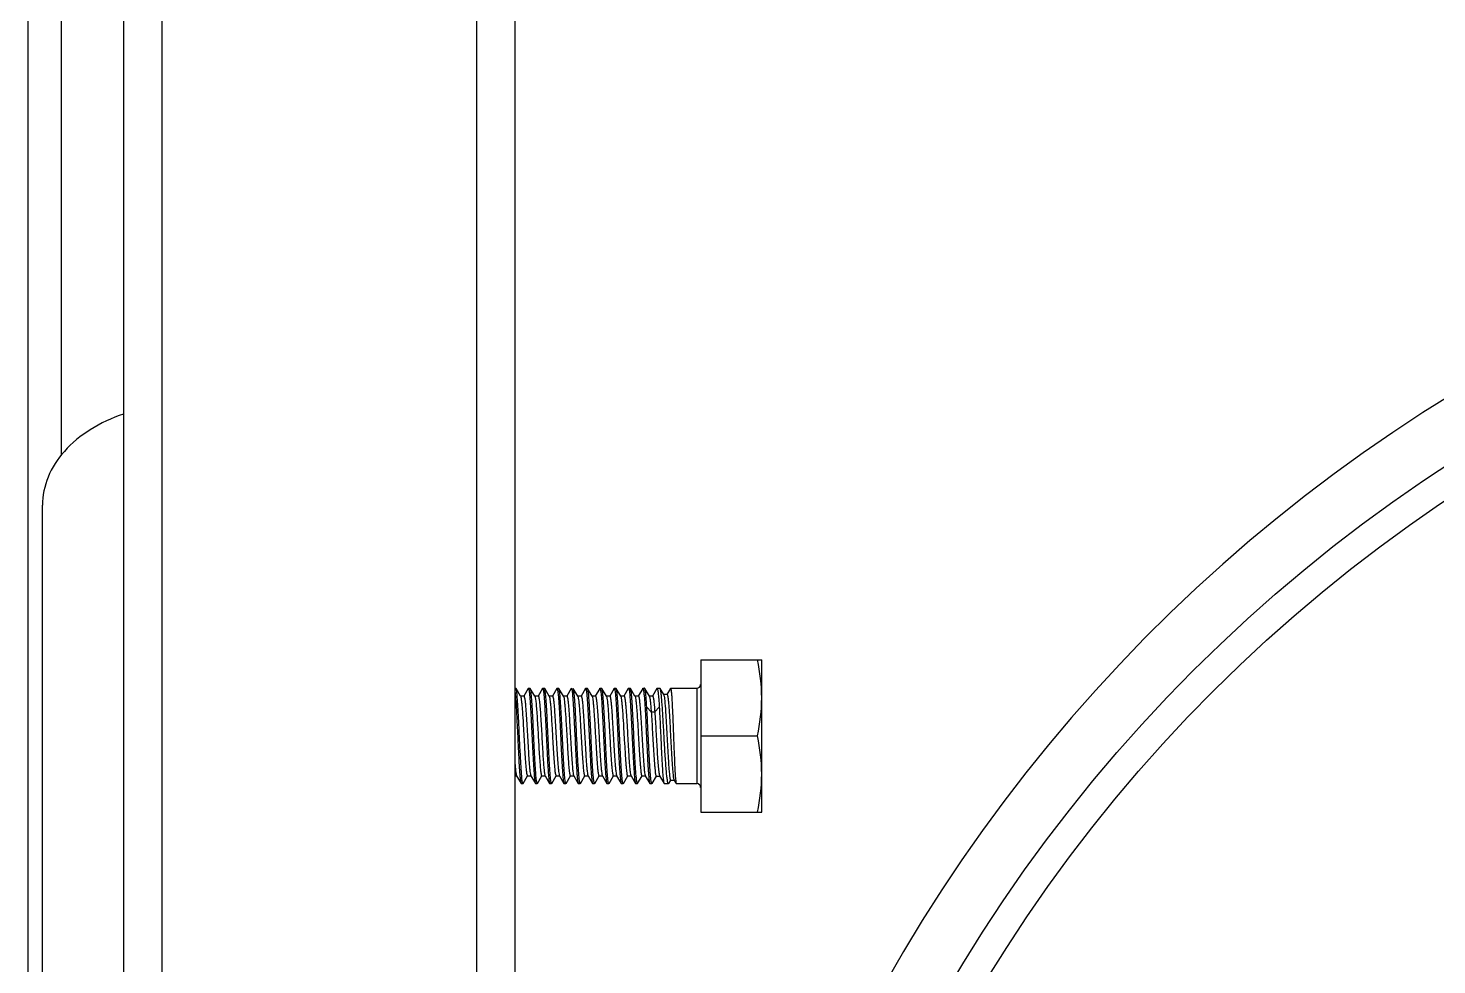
# Model space of a CAD drawing. Extents: x 27938 to 650306, y -92720 to 1524912.
# Drawn here: x 293661 to 294975, y 830125 to 830999 of the extents above; entities that cross this region are included whole.
import ezdxf

# ---------------------------------------------------------------- set-up
doc = ezdxf.new("R2010")
doc.units = 0
doc.header["$LTSCALE"] = 1000
doc.header["$MEASUREMENT"] = 0

msp = doc.modelspace()

# ---------------------------------------------------------------- linework, layer by layer
at = {"linetype": 'Continuous'}
for p, q in [((293661, 830017.1), (293661, 833030.8)), ((293692.2, 830600.3), (293692.2, 832899.2)), ((293750, 832715.2), (293750, 829755.6)), ((293785.6, 832715.2), (293785.6, 829755.6)), ((294079.2, 832715.2), (294079.2, 829755.6)), ((294114.8, 832715.2), (294114.8, 829755.6)), ((293674.4, 829479.7), (293674.4, 830553.7)), ((294288.3, 830409.5), (294288.3, 830267.2)), ((294288.3, 830409.5), (294345.2, 830409.5)), ((294345.2, 830267.2), (294345.2, 830409.5)), ((294114.8, 830382.8), (294115.9, 830382.8)), ((294116.1, 830382.7), (294115.9, 830382.8)), ((294120.3, 830375.4), (294116.1, 830382.7)), ((294123.4, 830375.6), (294120.2, 830375.6)), ((294120.3, 830375.4), (294120.4, 830375.2)), ((294127.4, 830382.7), (294123.3, 830375.6)), ((294127.4, 830382.7), (294127.6, 830382.8)), ((294127.6, 830382.8), (294129.2, 830382.8)), ((294129.4, 830382.7), (294129.2, 830382.8)), ((294133.6, 830375.4), (294129.4, 830382.7)), ((294136.7, 830375.6), (294133.5, 830375.6)), ((294140.8, 830382.7), (294136.6, 830375.6)), ((294140.8, 830382.7), (294140.9, 830382.8)), ((294140.9, 830382.8), (294142.6, 830382.8)), ((294142.8, 830382.7), (294142.6, 830382.8)), ((294147, 830375.4), (294142.8, 830382.7)), ((294150.1, 830375.6), (294146.9, 830375.6)), ((294147, 830375.4), (294147.1, 830375.2)), ((294154.1, 830382.7), (294150, 830375.6)), ((294154.1, 830382.7), (294154.3, 830382.8)), ((294154.3, 830382.8), (294155.9, 830382.8)), ((294156.1, 830382.7), (294155.9, 830382.8)), ((294160.3, 830375.4), (294156.1, 830382.7)), ((294163.4, 830375.6), (294160.2, 830375.6)), ((294160.3, 830375.4), (294160.4, 830375.2)), ((294167.4, 830382.7), (294163.3, 830375.6)), ((294173.7, 830375.4), (294169.5, 830382.7)), ((294176.8, 830375.6), (294173.6, 830375.6)), ((294173.7, 830375.4), (294173.8, 830375.2)), ((294180.8, 830382.7), (294176.7, 830375.6)), ((294180.8, 830382.7), (294181, 830382.8)), ((294181, 830382.8), (294182.6, 830382.8)), ((294187, 830375.4), (294182.8, 830382.7)), ((294190.1, 830375.6), (294186.9, 830375.6)), ((294194.1, 830382.7), (294190, 830375.6)), ((294194.1, 830382.7), (294194.3, 830382.8)), ((294194.3, 830382.8), (294196, 830382.8)), ((294196.2, 830382.7), (294196, 830382.8)), ((294200.4, 830375.4), (294196.2, 830382.7)), ((294203.5, 830375.6), (294200.2, 830375.6)), ((294200.4, 830375.4), (294200.4, 830375.3)), ((294207.5, 830382.7), (294203.4, 830375.6)), ((294207.5, 830382.7), (294207.7, 830382.8)), ((294207.7, 830382.8), (294209.3, 830382.8)), ((294209.5, 830382.7), (294209.3, 830382.8)), ((294213.7, 830375.4), (294209.5, 830382.7)), ((294216.8, 830375.6), (294213.6, 830375.6)), ((294213.7, 830375.4), (294213.8, 830375.3)), ((294220.8, 830382.7), (294216.7, 830375.6)), ((294220.8, 830382.7), (294221, 830382.8)), ((294221, 830382.8), (294222.7, 830382.8)), ((294222.8, 830382.7), (294222.7, 830382.8)), ((294227, 830375.4), (294222.8, 830382.7)), ((294230.2, 830375.6), (294226.9, 830375.6)), ((294227, 830375.4), (294227.1, 830375.3)), ((294234.2, 830382.7), (294230.1, 830375.6)), ((294234.2, 830382.7), (294234.3, 830382.8)), ((294234.3, 830382.8), (294236, 830382.8)), ((294240.4, 830375.4), (294236.2, 830382.7)), ((294243.5, 830375.6), (294240.3, 830375.6)), ((294247.5, 830382.7), (294243.4, 830375.6)), ((294247.5, 830382.7), (294247.7, 830382.8)), ((294247.7, 830382.8), (294250.2, 830382.8)), ((294250.5, 830382.6), (294250.2, 830382.8)), ((294253.8, 830376.9), (294250.5, 830382.6)), ((294256.9, 830377.1), (294253.7, 830377.1)), ((294260.1, 830382.7), (294256.8, 830377.1)), ((294260.1, 830382.7), (294260.2, 830382.8)), ((294260.2, 830382.8), (294284.7, 830382.8)), ((294284.7, 830382.8), (294284.7, 830293.9)), ((294238, 830365.3), (294242.1, 830360.9)), ((294242.1, 830360.9), (294245.5, 830360.9)), ((294245.5, 830360.9), (294249.6, 830365.3)), ((294186, 830338.3), (294185.9, 830340.8)), ((294197.5, 830340.8), (294197.6, 830338.3)), ((294288.3, 830338.3), (294341.2, 830338.3)), ((294114.8, 830301.1), (294116.6, 830301.1)), ((294116.5, 830301.2), (294120.7, 830294)), ((294122.8, 830294), (294126.8, 830301.1)), ((294126.7, 830301.1), (294130, 830301.1)), ((294129.9, 830301.2), (294134.1, 830294)), ((294136.1, 830294), (294140.2, 830301.1)), ((294140.1, 830301.1), (294143.3, 830301.1)), ((294143.2, 830301.2), (294147.4, 830294)), ((294149.4, 830294), (294153.5, 830301.1)), ((294153.4, 830301.1), (294156.7, 830301.1)), ((294156.6, 830301.2), (294160.8, 830294)), ((294162.8, 830294), (294166.9, 830301.1)), ((294166.8, 830301.1), (294170, 830301.1)), ((294169.9, 830301.2), (294174.1, 830294)), ((294176.1, 830294), (294180.2, 830301.1)), ((294180.1, 830301.1), (294183.4, 830301.1)), ((294183.3, 830301.2), (294187.5, 830294)), ((294189.5, 830294), (294193.6, 830301.1)), ((294193.5, 830301.1), (294196.7, 830301.1)), ((294196.6, 830301.2), (294200.8, 830294)), ((294202.8, 830294), (294206.9, 830301.1)), ((294206.8, 830301.1), (294210, 830301.1)), ((294209.9, 830301.2), (294214.2, 830294)), ((294216.2, 830294), (294220.3, 830301.1)), ((294220.2, 830301.1), (294223.4, 830301.1)), ((294223.3, 830301.2), (294227.5, 830294)), ((294229.5, 830294), (294233.6, 830301.1)), ((294233.5, 830301.1), (294236.7, 830301.1)), ((294236.6, 830301.2), (294240.8, 830294)), ((294243, 830294), (294247, 830300.8)), ((294246.9, 830300.8), (294250.1, 830300.8)), ((294250, 830301), (294254.1, 830294)), ((294258.5, 830294.1), (294260.3, 830297.2)), ((294260.2, 830297.2), (294263.5, 830297.2)), ((294263.4, 830297.4), (294265.4, 830293.9)), ((294120.7, 830294), (294120.9, 830293.9)), ((294120.9, 830293.9), (294122.6, 830293.9)), ((294122.8, 830294), (294122.6, 830293.9)), ((294134.1, 830294), (294134.3, 830293.9)), ((294134.3, 830293.9), (294135.9, 830293.9)), ((294136.1, 830294), (294135.9, 830293.9)), ((294147.4, 830294), (294147.6, 830293.9)), ((294147.6, 830293.9), (294149.3, 830293.9)), ((294149.4, 830294), (294149.3, 830293.9)), ((294160.8, 830294), (294160.9, 830293.9)), ((294160.9, 830293.9), (294162.6, 830293.9)), ((294162.8, 830294), (294162.6, 830293.9)), ((294174.1, 830294), (294174.3, 830293.9)), ((294174.3, 830293.9), (294176, 830293.9)), ((294176.1, 830294), (294176, 830293.9)), ((294187.5, 830294), (294187.6, 830293.9)), ((294187.6, 830293.9), (294189.3, 830293.9)), ((294189.5, 830294), (294189.3, 830293.9)), ((294200.8, 830294), (294201, 830293.9)), ((294201, 830293.9), (294202.7, 830293.9)), ((294202.8, 830294), (294202.7, 830293.9)), ((294214.2, 830294), (294214.3, 830293.9)), ((294214.3, 830293.9), (294216, 830293.9)), ((294216.2, 830294), (294216, 830293.9)), ((294227.5, 830294), (294227.7, 830293.9)), ((294227.7, 830293.9), (294229.3, 830293.9)), ((294229.5, 830294), (294229.3, 830293.9)), ((294240.8, 830294), (294241, 830293.9)), ((294241, 830293.9), (294242.8, 830293.9)), ((294243, 830294), (294242.8, 830293.9)), ((294254.1, 830294), (294254.2, 830293.9)), ((294254.2, 830293.9), (294258.3, 830293.9)), ((294258.5, 830294.1), (294258.3, 830293.9)), ((294265.4, 830293.9), (294265.5, 830293.9)), ((294265.5, 830293.9), (294284.7, 830293.9)), ((294288.3, 830267.2), (294345.2, 830267.2))]:
    msp.add_line(p, q, dxfattribs=at)
for radius in [1451.6, 1424.9]:
    msp.add_circle((295774.2, 829373), radius, dxfattribs=at)
for centre, radius, start, end in [((295774.2, 829373), 1505, 6.8242, 173.1758), ((294284.7, 830386.4), 3.56, 270, 0), ((294284.7, 830290.3), 3.56, 0, 90)]:
    msp.add_arc(centre, radius, start, end, dxfattribs=at)
for points, knots in [([(293749.9, 830638.7), (293739.1, 830635), (293719, 830625.8), (293694.3, 830605.7), (293678.2, 830581.1), (293674.4, 830562.6), (293674.4, 830553.7)], [0, 0, 0, 0, 0.283922, 0.54373, 0.779554, 1, 1, 1, 1]), ([(294114.8, 830381.3), (294115.2, 830379.3), (294115.6, 830374), (294116.3, 830364.5), (294116.9, 830352.1), (294117.3, 830343.1), (294117.6, 830338.3)], [0, 0, 0, 0, 0.140058, 0.370691, 0.667791, 1, 1, 1, 1]), ([(294119.2, 830338.3), (294119, 830343.7), (294118.6, 830351.6), (294118.1, 830361.6), (294117.7, 830368.1), (294117.3, 830373.6), (294117, 830377.9), (294116.5, 830380.7), (294116.3, 830382.2), (294116.1, 830382.7)], [0, 0, 0, 0, 0.363957, 0.530228, 0.678248, 0.80294, 0.900058, 0.966367, 1, 1, 1, 1]), ([(294120.4, 830375.2), (294120.6, 830374.7), (294120.9, 830373.1), (294121.2, 830370.2), (294121.6, 830366.2), (294122.2, 830359.1), (294122.8, 830348.8), (294123.4, 830337.8), (294123.9, 830328.8), (294124.3, 830322.3), (294124.7, 830316.4), (294125.1, 830311.3), (294125.5, 830307.1), (294125.9, 830304), (294126.2, 830302.1), (294126.5, 830301.3), (294126.7, 830301.1), (294126.7, 830301.1)], [0, 0, 0, 0, 0.023208, 0.06259, 0.116944, 0.184435, 0.349152, 0.534126, 0.626268, 0.713899, 0.79398, 0.86374, 0.920773, 0.963144, 0.989509, 0.996558, 1, 1, 1, 1]), ([(294123.4, 830375.6), (294123.5, 830375.6), (294123.7, 830375.4), (294123.9, 830374.5), (294124.3, 830372.5), (294124.7, 830369.3), (294125.1, 830365), (294125.4, 830359.7), (294125.8, 830353.7), (294126.2, 830347.1), (294126.8, 830337.8), (294127.3, 830328.7), (294127.8, 830320), (294128.2, 830314.3), (294128.6, 830309.4), (294129, 830305.6), (294129.4, 830303), (294129.6, 830301.6), (294129.9, 830301.2)], [0, 0, 0, 0, 0.003516, 0.010771, 0.037949, 0.081609, 0.140308, 0.211978, 0.294061, 0.383613, 0.477416, 0.664254, 0.750571, 0.827952, 0.893624, 0.945254, 0.981055, 1, 1, 1, 1]), ([(294127.6, 830382.8), (294127.7, 830382.8), (294127.9, 830382.5), (294128, 830381.9), (294128.2, 830380.8), (294128.5, 830378.6), (294128.9, 830374.9), (294129.3, 830369.4), (294129.7, 830362.7), (294130.1, 830355.1), (294130.5, 830346.9), (294130.8, 830341.2), (294130.9, 830338.3)], [0, 0, 0, 0, 0.006677, 0.021736, 0.045902, 0.079117, 0.171507, 0.295565, 0.446598, 0.618848, 0.805696, 1, 1, 1, 1]), ([(294132.6, 830338.3), (294132.3, 830343.7), (294132, 830351.6), (294131.4, 830361.6), (294131, 830368.1), (294130.6, 830373.6), (294130.3, 830377.9), (294129.9, 830380.7), (294129.7, 830382.2), (294129.4, 830382.7)], [0, 0, 0, 0, 0.363958, 0.530225, 0.678245, 0.80294, 0.90006, 0.966367, 1, 1, 1, 1]), ([(294133.6, 830375.4), (294133.8, 830375.2), (294133.9, 830374.5), (294134.3, 830372.4), (294134.8, 830368.4), (294135.3, 830362.3), (294135.8, 830354.7), (294136.3, 830346.1), (294137, 830334.1), (294137.5, 830325.1), (294137.9, 830319.1)], [0, 0, 0, 0, 0.014139, 0.038106, 0.114569, 0.22512, 0.362916, 0.519336, 0.684562, 1, 1, 1, 1]), ([(294136.7, 830375.6), (294136.9, 830375.6), (294137.1, 830375.1), (294137.4, 830374.2), (294137.6, 830372.5), (294137.9, 830370.4), (294138.2, 830367.6), (294138.6, 830363), (294139, 830356.3), (294139.6, 830347.4), (294140.1, 830337.9), (294140.7, 830328.4), (294141, 830322.1), (294141.2, 830319.1)], [0, 0, 0, 0, 0.007549, 0.025288, 0.053782, 0.092698, 0.14142, 0.199125, 0.337396, 0.498012, 0.669894, 0.841157, 1, 1, 1, 1]), ([(294140.9, 830382.8), (294141, 830382.8), (294141.2, 830382.5), (294141.4, 830381.9), (294141.6, 830380.8), (294141.9, 830378.6), (294142.2, 830374.9), (294142.6, 830369.4), (294143, 830362.7), (294143.4, 830355.1), (294143.9, 830346.9), (294144.1, 830341.2), (294144.3, 830338.3)], [0, 0, 0, 0, 0.006686, 0.021758, 0.045933, 0.079154, 0.171555, 0.295617, 0.446646, 0.618881, 0.805711, 1, 1, 1, 1]), ([(294145.9, 830338.3), (294145.7, 830343.7), (294145.3, 830351.6), (294144.8, 830361.6), (294144.4, 830368.1), (294144, 830373.6), (294143.6, 830377.9), (294143.2, 830380.7), (294143, 830382.2), (294142.8, 830382.7)], [0, 0, 0, 0, 0.363963, 0.530225, 0.678242, 0.802937, 0.90006, 0.966368, 1, 1, 1, 1]), ([(294147.1, 830375.2), (294147.3, 830374.7), (294147.5, 830373.1), (294147.9, 830370.3), (294148.3, 830366.3), (294148.9, 830359.2), (294149.5, 830348.9), (294150.1, 830337.9), (294150.6, 830328.8), (294151, 830322.4), (294151.4, 830316.5), (294151.8, 830311.3), (294152.2, 830307.1), (294152.5, 830304), (294152.9, 830302.1), (294153.2, 830301.3), (294153.3, 830301.1), (294153.4, 830301.1)], [0, 0, 0, 0, 0.022931, 0.062083, 0.116262, 0.183637, 0.34829, 0.533386, 0.625634, 0.713389, 0.793599, 0.863481, 0.920621, 0.963074, 0.989491, 0.996553, 1, 1, 1, 1]), ([(294150.1, 830375.6), (294150.2, 830375.6), (294150.4, 830375.4), (294150.6, 830374.5), (294151, 830372.5), (294151.4, 830369.3), (294151.8, 830365), (294152.1, 830359.7), (294152.5, 830353.7), (294152.9, 830347.1), (294153.5, 830337.8), (294154, 830328.7), (294154.5, 830320), (294154.9, 830314.3), (294155.3, 830309.4), (294155.7, 830305.6), (294156.1, 830303), (294156.3, 830301.6), (294156.6, 830301.2)], [0, 0, 0, 0, 0.003516, 0.010771, 0.037949, 0.081609, 0.140308, 0.211978, 0.294061, 0.383613, 0.477416, 0.664254, 0.750571, 0.827952, 0.893624, 0.945254, 0.981055, 1, 1, 1, 1]), ([(294154.3, 830382.8), (294154.4, 830382.8), (294154.6, 830382.5), (294154.7, 830381.9), (294154.9, 830380.8), (294155.2, 830378.6), (294155.6, 830374.9), (294156, 830369.4), (294156.4, 830362.7), (294156.8, 830355.1), (294157.2, 830346.9), (294157.5, 830341.2), (294157.6, 830338.3)], [0, 0, 0, 0, 0.006697, 0.021779, 0.045964, 0.079195, 0.171609, 0.295674, 0.446694, 0.618911, 0.805729, 1, 1, 1, 1]), ([(294159.3, 830338.3), (294159, 830343.7), (294158.6, 830351.6), (294158.1, 830361.6), (294157.7, 830368.1), (294157.3, 830373.6), (294157, 830377.9), (294156.6, 830380.7), (294156.4, 830382.2), (294156.1, 830382.7)], [0, 0, 0, 0, 0.363962, 0.530226, 0.678239, 0.802933, 0.900057, 0.966368, 1, 1, 1, 1]), ([(294160.4, 830375.2), (294160.6, 830374.7), (294160.9, 830373.2), (294161.3, 830370.3), (294161.6, 830366.3), (294162.2, 830359.3), (294162.8, 830348.9), (294163.5, 830337.9), (294164, 830328.9), (294164.4, 830322.4), (294164.8, 830316.5), (294165.1, 830311.4), (294165.5, 830307.1), (294165.9, 830304.1), (294166.2, 830302.1), (294166.5, 830301.3), (294166.7, 830301.1), (294166.8, 830301.1)], [0, 0, 0, 0, 0.022792, 0.061828, 0.11592, 0.183237, 0.347858, 0.533014, 0.625317, 0.713133, 0.793408, 0.863351, 0.920544, 0.963039, 0.989482, 0.996551, 1, 1, 1, 1]), ([(294163.4, 830375.6), (294163.5, 830375.6), (294163.7, 830375.4), (294164, 830374.5), (294164.3, 830372.5), (294164.7, 830369.3), (294165.1, 830365), (294165.5, 830359.7), (294165.9, 830353.7), (294166.3, 830347.1), (294166.8, 830337.8), (294167.3, 830328.7), (294167.9, 830320), (294168.3, 830314.3), (294168.7, 830309.4), (294169, 830305.6), (294169.4, 830303), (294169.7, 830301.6), (294169.9, 830301.2)], [0, 0, 0, 0, 0.003516, 0.010771, 0.037949, 0.081609, 0.140308, 0.211978, 0.294061, 0.383613, 0.477416, 0.664254, 0.750571, 0.827952, 0.893624, 0.945254, 0.981055, 1, 1, 1, 1]), ([(294167.6, 830382.8), (294167.7, 830382.8), (294167.9, 830382.5), (294168.1, 830381.9), (294168.3, 830380.8), (294168.6, 830378.6), (294168.9, 830374.9), (294169.3, 830369.4), (294169.7, 830362.7), (294170.1, 830355.1), (294170.5, 830346.9), (294170.8, 830341.2), (294171, 830338.3)], [0, 0, 0, 0, 0.006676, 0.021733, 0.045899, 0.079113, 0.171508, 0.295569, 0.446596, 0.61884, 0.805693, 1, 1, 1, 1]), ([(294172.6, 830338.3), (294172.4, 830343.7), (294172, 830351.6), (294171.5, 830361.6), (294171.1, 830368.1), (294170.7, 830373.6), (294170.3, 830377.9), (294169.9, 830380.7), (294169.7, 830382.2), (294169.5, 830382.7)], [0, 0, 0, 0, 0.363961, 0.530225, 0.678245, 0.802939, 0.90006, 0.966367, 1, 1, 1, 1]), ([(294173.8, 830375.2), (294174, 830374.7), (294174.2, 830373.2), (294174.6, 830370.3), (294175, 830366.4), (294175.5, 830359.3), (294176.2, 830348.9), (294176.8, 830338), (294177.3, 830328.9), (294177.7, 830322.4), (294178.1, 830316.5), (294178.5, 830311.4), (294178.9, 830307.1), (294179.2, 830304.1), (294179.6, 830302.1), (294179.8, 830301.3), (294180, 830301.1), (294180.1, 830301.1)], [0, 0, 0, 0, 0.022654, 0.061574, 0.115578, 0.182837, 0.347426, 0.532643, 0.624999, 0.712877, 0.793216, 0.863221, 0.920468, 0.963004, 0.989473, 0.996549, 1, 1, 1, 1]), ([(294176.8, 830375.6), (294176.9, 830375.6), (294177.1, 830375.4), (294177.3, 830374.5), (294177.7, 830372.5), (294178.1, 830369.3), (294178.4, 830365), (294178.8, 830359.7), (294179.2, 830353.7), (294179.6, 830347.1), (294180.2, 830337.8), (294180.7, 830328.7), (294181.2, 830320), (294181.6, 830314.3), (294182, 830309.4), (294182.4, 830305.6), (294182.8, 830303), (294183, 830301.6), (294183.3, 830301.2)], [0, 0, 0, 0, 0.003516, 0.010772, 0.037949, 0.081609, 0.140308, 0.211978, 0.294061, 0.383612, 0.477416, 0.664254, 0.750571, 0.827952, 0.893624, 0.945254, 0.981055, 1, 1, 1, 1]), ([(294181, 830382.8), (294181.1, 830382.8), (294181.3, 830382.5), (294181.4, 830381.9), (294181.6, 830380.8), (294181.9, 830378.6), (294182.3, 830374.9), (294182.7, 830369.4), (294183.1, 830362.7), (294183.5, 830355.1), (294183.9, 830346.9), (294184.2, 830341.2), (294184.3, 830338.3)], [0, 0, 0, 0, 0.006689, 0.021763, 0.04594, 0.079164, 0.171568, 0.295631, 0.446657, 0.618886, 0.805714, 1, 1, 1, 1]), ([(294182.8, 830382.7), (294182.8, 830382.7), (294182.7, 830382.8), (294182.7, 830382.8), (294182.6, 830382.8)], [0, 0, 0, 0, 0.600612, 1, 1, 1, 1]), ([(294185.9, 830340.8), (294185.6, 830345.9), (294185.3, 830353.4), (294184.7, 830362.9), (294184.4, 830369), (294184, 830374.2), (294183.7, 830378.2), (294183.3, 830380.8), (294183, 830382.3), (294182.8, 830382.7)], [0, 0, 0, 0, 0.367266, 0.533405, 0.680662, 0.804347, 0.900563, 0.966339, 1, 1, 1, 1]), ([(294187, 830375.4), (294187.2, 830375.1), (294187.5, 830373.8), (294187.8, 830371.5), (294188.2, 830368.1), (294188.5, 830363.8), (294188.9, 830358.7), (294189.4, 830350.8), (294189.8, 830344.6), (294190, 830340.4)], [0, 0, 0, 0, 0.036414, 0.10397, 0.201071, 0.324823, 0.471425, 0.636308, 1, 1, 1, 1]), ([(294190.1, 830375.6), (294190.2, 830375.6), (294190.4, 830375.4), (294190.7, 830374.5), (294191, 830372.6), (294191.4, 830369.4), (294191.8, 830365.1), (294192.2, 830359.8), (294192.7, 830351.5), (294193.1, 830344.9), (294193.4, 830340.4)], [0, 0, 0, 0, 0.007368, 0.022553, 0.07941, 0.170757, 0.293599, 0.443643, 0.615565, 1, 1, 1, 1]), ([(294194.3, 830382.8), (294194.4, 830382.8), (294194.6, 830382.5), (294194.7, 830381.9), (294194.9, 830380.9), (294195.2, 830378.9), (294195.6, 830375.4), (294196, 830370.3), (294196.3, 830364), (294196.7, 830356.8), (294197.1, 830349), (294197.4, 830343.5), (294197.5, 830340.8)], [0, 0, 0, 0, 0.006689, 0.021571, 0.045424, 0.078208, 0.169526, 0.292465, 0.442701, 0.6149, 0.802905, 1, 1, 1, 1]), ([(294199.3, 830338.3), (294199.1, 830343.7), (294198.7, 830351.6), (294198.2, 830361.6), (294197.8, 830368.1), (294197.4, 830373.6), (294197, 830377.9), (294196.6, 830380.7), (294196.4, 830382.2), (294196.2, 830382.7)], [0, 0, 0, 0, 0.363957, 0.530226, 0.678247, 0.80294, 0.900059, 0.966367, 1, 1, 1, 1]), ([(294200.4, 830375.3), (294200.7, 830374.7), (294200.9, 830373.2), (294201.3, 830370.4), (294201.7, 830366.4), (294202.2, 830359.4), (294202.9, 830349), (294203.5, 830338), (294204, 830328.9), (294204.4, 830322.5), (294204.8, 830316.5), (294205.2, 830311.4), (294205.6, 830307.2), (294205.9, 830304.1), (294206.3, 830302.1), (294206.5, 830301.3), (294206.7, 830301.1), (294206.8, 830301.1)], [0, 0, 0, 0, 0.022376, 0.061065, 0.114893, 0.182035, 0.346559, 0.531898, 0.624361, 0.712364, 0.792832, 0.86296, 0.920314, 0.962934, 0.989455, 0.996544, 1, 1, 1, 1]), ([(294203.5, 830375.6), (294203.6, 830375.6), (294203.8, 830375.4), (294204, 830374.5), (294204.4, 830372.5), (294204.7, 830369.3), (294205.1, 830365), (294205.5, 830359.7), (294205.9, 830353.7), (294206.3, 830347.1), (294206.8, 830337.8), (294207.4, 830328.7), (294207.9, 830320), (294208.3, 830314.3), (294208.7, 830309.4), (294209.1, 830305.6), (294209.5, 830303), (294209.7, 830301.6), (294209.9, 830301.2)], [0, 0, 0, 0, 0.003515, 0.010772, 0.037949, 0.081609, 0.140308, 0.211978, 0.294061, 0.383612, 0.477416, 0.664253, 0.750571, 0.827952, 0.893624, 0.945254, 0.981055, 1, 1, 1, 1]), ([(294207.7, 830382.8), (294207.8, 830382.8), (294208, 830382.5), (294208.1, 830381.9), (294208.3, 830380.8), (294208.6, 830378.6), (294209, 830374.9), (294209.4, 830369.4), (294209.8, 830362.7), (294210.2, 830355.1), (294210.6, 830346.9), (294210.9, 830341.2), (294211, 830338.3)], [0, 0, 0, 0, 0.00668, 0.021743, 0.045911, 0.079128, 0.171521, 0.29558, 0.446613, 0.618858, 0.805701, 1, 1, 1, 1]), ([(294212.7, 830338.3), (294212.4, 830343.7), (294212, 830351.6), (294211.5, 830361.6), (294211.1, 830368.1), (294210.7, 830373.6), (294210.4, 830377.9), (294210, 830380.7), (294209.8, 830382.2), (294209.5, 830382.7)], [0, 0, 0, 0, 0.363959, 0.530225, 0.678245, 0.80294, 0.900061, 0.966367, 1, 1, 1, 1]), ([(294213.8, 830375.3), (294214, 830374.7), (294214.3, 830373.2), (294214.6, 830370.4), (294215, 830366.5), (294215.6, 830359.4), (294216.2, 830349), (294216.8, 830338.1), (294217.4, 830329), (294217.8, 830322.5), (294218.1, 830316.6), (294218.5, 830311.4), (294218.9, 830307.2), (294219.3, 830304.1), (294219.6, 830302.1), (294219.9, 830301.3), (294220.1, 830301.1), (294220.2, 830301.1)], [0, 0, 0, 0, 0.022237, 0.060809, 0.11455, 0.181633, 0.346125, 0.531524, 0.624042, 0.712107, 0.792639, 0.862829, 0.920237, 0.962898, 0.989446, 0.996542, 1, 1, 1, 1]), ([(294216.8, 830375.6), (294216.9, 830375.6), (294217.1, 830375.4), (294217.4, 830374.5), (294217.7, 830372.5), (294218.1, 830369.3), (294218.5, 830365), (294218.9, 830359.7), (294219.3, 830353.7), (294219.7, 830347.1), (294220.2, 830337.8), (294220.7, 830328.7), (294221.2, 830320), (294221.6, 830314.3), (294222, 830309.4), (294222.4, 830305.6), (294222.8, 830303), (294223.1, 830301.6), (294223.3, 830301.2)], [0, 0, 0, 0, 0.003515, 0.010772, 0.037949, 0.081609, 0.140308, 0.211978, 0.294061, 0.383612, 0.477415, 0.664253, 0.750571, 0.827952, 0.893624, 0.945254, 0.981055, 1, 1, 1, 1]), ([(294221, 830382.8), (294221.1, 830382.8), (294221.3, 830382.5), (294221.5, 830381.9), (294221.7, 830380.8), (294222, 830378.6), (294222.3, 830374.9), (294222.7, 830369.4), (294223.1, 830362.7), (294223.5, 830355.1), (294223.9, 830346.9), (294224.2, 830341.2), (294224.3, 830338.3)], [0, 0, 0, 0, 0.006689, 0.021764, 0.045941, 0.079165, 0.171569, 0.295632, 0.446659, 0.618889, 0.805716, 1, 1, 1, 1]), ([(294226, 830338.3), (294225.8, 830343.7), (294225.4, 830351.6), (294224.8, 830361.6), (294224.5, 830368.1), (294224.1, 830373.6), (294223.7, 830377.9), (294223.3, 830380.7), (294223.1, 830382.2), (294222.8, 830382.7)], [0, 0, 0, 0, 0.363963, 0.530225, 0.678242, 0.802937, 0.90006, 0.966368, 1, 1, 1, 1]), ([(294227.1, 830375.3), (294227.3, 830374.8), (294227.6, 830373.3), (294228, 830370.5), (294228.4, 830366.5), (294228.9, 830359.4), (294229.6, 830349.1), (294230.2, 830338.1), (294230.7, 830329), (294231.1, 830322.5), (294231.5, 830316.6), (294231.9, 830311.4), (294232.3, 830307.2), (294232.6, 830304.1), (294233, 830302.1), (294233.2, 830301.3), (294233.4, 830301.1), (294233.5, 830301.1)], [0, 0, 0, 0, 0.022098, 0.060554, 0.114206, 0.18123, 0.34569, 0.53115, 0.623722, 0.711849, 0.792446, 0.862698, 0.92016, 0.962863, 0.989437, 0.99654, 1, 1, 1, 1]), ([(294230.2, 830375.6), (294230.3, 830375.6), (294230.5, 830375.4), (294230.7, 830374.5), (294231.1, 830372.5), (294231.4, 830369.3), (294231.8, 830365), (294232.2, 830359.7), (294232.6, 830353.7), (294233, 830347.1), (294233.5, 830337.8), (294234.1, 830328.7), (294234.6, 830320), (294235, 830314.3), (294235.4, 830309.4), (294235.7, 830305.6), (294236.2, 830303), (294236.4, 830301.6), (294236.6, 830301.2)], [0, 0, 0, 0, 0.003515, 0.010772, 0.037949, 0.081609, 0.140308, 0.211978, 0.294061, 0.383612, 0.477415, 0.664253, 0.750571, 0.827952, 0.893624, 0.945254, 0.981055, 1, 1, 1, 1]), ([(294234.3, 830382.8), (294234.4, 830382.8), (294234.6, 830382.5), (294234.8, 830381.9), (294235, 830380.8), (294235.3, 830378.6), (294235.7, 830374.9), (294236.1, 830369.4), (294236.5, 830362.7), (294236.9, 830355.1), (294237.3, 830346.9), (294237.5, 830341.2), (294237.7, 830338.3)], [0, 0, 0, 0, 0.006697, 0.021779, 0.045964, 0.079194, 0.171609, 0.295674, 0.446694, 0.618911, 0.805729, 1, 1, 1, 1]), ([(294236.2, 830382.7), (294236.2, 830382.7), (294236.1, 830382.8), (294236.1, 830382.8), (294236, 830382.8)], [0, 0, 0, 0, 0.600476, 1, 1, 1, 1]), ([(294238, 830365.3), (294237.8, 830367.5), (294237.6, 830371.6), (294237.2, 830376.8), (294236.8, 830380.1), (294236.5, 830381.9), (294236.3, 830382.5), (294236.2, 830382.7)], [0, 0, 0, 0, 0.387446, 0.690986, 0.897716, 0.962073, 1, 1, 1, 1]), ([(294240.4, 830375.4), (294240.7, 830375), (294240.9, 830373.4), (294241.4, 830370.4), (294241.7, 830366.1), (294242, 830362.8), (294242.1, 830360.9)], [0, 0, 0, 0, 0.108395, 0.316903, 0.618184, 1, 1, 1, 1]), ([(294243.5, 830375.6), (294243.6, 830375.6), (294243.9, 830375.2), (294244, 830374.5), (294244.3, 830373.3), (294244.6, 830370.8), (294245, 830366.6), (294245.3, 830363), (294245.5, 830360.9)], [0, 0, 0, 0, 0.023235, 0.075178, 0.15823, 0.271917, 0.585415, 1, 1, 1, 1]), ([(294247.7, 830382.8), (294247.8, 830382.8), (294248, 830382.3), (294248.2, 830381.5), (294248.5, 830380), (294248.7, 830378), (294248.9, 830375.5), (294249.3, 830371.2), (294249.5, 830367.7), (294249.6, 830365.3)], [0, 0, 0, 0, 0.021546, 0.072917, 0.155846, 0.269667, 0.412995, 0.584026, 1, 1, 1, 1]), ([(294254.2, 830338.3), (294253.8, 830343.7), (294253.4, 830351.5), (294252.8, 830361.5), (294252.3, 830367.9), (294251.9, 830373.4), (294251.5, 830377.7), (294251, 830380.6), (294250.7, 830382.2), (294250.5, 830382.6)], [0, 0, 0, 0, 0.361155, 0.526427, 0.673911, 0.798642, 0.896457, 0.964179, 1, 1, 1, 1]), ([(294253.8, 830376.9), (294254, 830376.5), (294254.3, 830375), (294254.7, 830372.2), (294255, 830368), (294255.5, 830362.8), (294255.8, 830356.6), (294256.4, 830347.2), (294256.9, 830337.3), (294257.4, 830327.4), (294257.8, 830320.4), (294258.2, 830314), (294258.6, 830308.4), (294259, 830303.8), (294259.4, 830300.5), (294259.7, 830298.4), (294260, 830297.5), (294260.2, 830297.2), (294260.2, 830297.2)], [0, 0, 0, 0, 0.018844, 0.055045, 0.107437, 0.174076, 0.252464, 0.339678, 0.527511, 0.621285, 0.710453, 0.791854, 0.862644, 0.920393, 0.963178, 0.989688, 0.996707, 1, 1, 1, 1]), ([(294256.9, 830377.1), (294257, 830377.1), (294257.2, 830376.8), (294257.3, 830376.3), (294257.6, 830375.3), (294257.8, 830373.4), (294258.2, 830370.2), (294258.6, 830365.5), (294259, 830359.7), (294259.4, 830353.1), (294259.8, 830346), (294260.3, 830336), (294260.8, 830326.3), (294261.4, 830317), (294261.8, 830310.9), (294262.2, 830305.9), (294262.5, 830301.9), (294262.9, 830299.2), (294263.2, 830297.8), (294263.4, 830297.4)], [0, 0, 0, 0, 0.003488, 0.010904, 0.022688, 0.038824, 0.083607, 0.143647, 0.216697, 0.300025, 0.390537, 0.484902, 0.671459, 0.756962, 0.833182, 0.897479, 0.947675, 0.982144, 1, 1, 1, 1]), ([(294260.2, 830382.8), (294260.3, 830382.8), (294260.4, 830382.4), (294260.6, 830381.9), (294260.7, 830380.8), (294261, 830378.6), (294261.3, 830374.9), (294261.6, 830369.4), (294261.9, 830362.7), (294262.3, 830355.1), (294262.6, 830346.9), (294262.8, 830341.2), (294262.9, 830338.3)], [0, 0, 0, 0, 0.006203, 0.021073, 0.045141, 0.078305, 0.170688, 0.294821, 0.44599, 0.618417, 0.805472, 1, 1, 1, 1]), ([(294239.4, 830338.3), (294239.3, 830340.7), (294238.8, 830349.7), (294238.4, 830358.7), (294238, 830365.3)], [0, 0, 0, 0, 0.2673, 1, 1, 1, 1]), ([(294242.1, 830360.9), (294242.4, 830357.9), (294242.8, 830351.5), (294243.3, 830341.7), (294243.9, 830331.6), (294244.5, 830322), (294245, 830314.7), (294245.4, 830309.6), (294245.7, 830306.6), (294245.9, 830304.2), (294246.2, 830302.4), (294246.5, 830301.4), (294246.7, 830300.8), (294246.9, 830300.8)], [0, 0, 0, 0, 0.15003, 0.317321, 0.489066, 0.652114, 0.794019, 0.853588, 0.904016, 0.944371, 0.97394, 0.992316, 1, 1, 1, 1]), ([(294245.5, 830360.9), (294245.9, 830354.8), (294246.4, 830345.5), (294247.2, 830332.9), (294247.7, 830323.6), (294248.2, 830315.3), (294248.7, 830309.3), (294249.1, 830305.5), (294249.4, 830303.4), (294249.7, 830302), (294249.9, 830301.2), (294250, 830301)], [0, 0, 0, 0, 0.303539, 0.468638, 0.62733, 0.768529, 0.882427, 0.926602, 0.961222, 0.985757, 1, 1, 1, 1]), ([(294249.6, 830365.3), (294249.8, 830363.2), (294250.3, 830354.3), (294250.7, 830345.3), (294251, 830338.3)], [0, 0, 0, 0, 0.22604, 1, 1, 1, 1]), ([(294117.6, 830338.3), (294117.8, 830332.9), (294118.2, 830325.1), (294118.7, 830315), (294119.1, 830308.5), (294119.5, 830303.1), (294119.9, 830298.8), (294120.3, 830295.9), (294120.5, 830294.4), (294120.7, 830294)], [0, 0, 0, 0, 0.364017, 0.530302, 0.678331, 0.803024, 0.900132, 0.966412, 1, 1, 1, 1]), ([(294122.6, 830293.9), (294122.5, 830293.9), (294122.3, 830294.2), (294122.1, 830294.8), (294121.9, 830295.9), (294121.6, 830298.1), (294121.3, 830301.8), (294120.9, 830307.3), (294120.5, 830313.9), (294120.1, 830321.5), (294119.6, 830329.8), (294119.4, 830335.4), (294119.2, 830338.3)], [0, 0, 0, 0, 0.006682, 0.021748, 0.045918, 0.079135, 0.171528, 0.295585, 0.446611, 0.618853, 0.805701, 1, 1, 1, 1]), ([(294130.9, 830338.3), (294131.2, 830332.9), (294131.5, 830325.1), (294132.1, 830315), (294132.5, 830308.5), (294132.9, 830303.1), (294133.2, 830298.8), (294133.6, 830295.9), (294133.8, 830294.4), (294134.1, 830294)], [0, 0, 0, 0, 0.364034, 0.530327, 0.678354, 0.803043, 0.900143, 0.966415, 1, 1, 1, 1]), ([(294133.7, 830315.4), (294133.6, 830317.2), (294133.2, 830324.8), (294132.9, 830332.5), (294132.6, 830338.3)], [0, 0, 0, 0, 0.233581, 1, 1, 1, 1]), ([(294144.3, 830338.3), (294144.4, 830336.3), (294144.7, 830328.7), (294145.1, 830321.1), (294145.4, 830315.4)], [0, 0, 0, 0, 0.261816, 1, 1, 1, 1]), ([(294149.3, 830293.9), (294149.2, 830293.9), (294149, 830294.2), (294148.8, 830294.8), (294148.6, 830295.9), (294148.3, 830298.1), (294148, 830301.8), (294147.6, 830307.3), (294147.2, 830313.9), (294146.8, 830321.5), (294146.3, 830329.8), (294146.1, 830335.4), (294145.9, 830338.3)], [0, 0, 0, 0, 0.006692, 0.02177, 0.045951, 0.079177, 0.171585, 0.295649, 0.446674, 0.618898, 0.805721, 1, 1, 1, 1]), ([(294157.6, 830338.3), (294157.9, 830332.9), (294158.2, 830325.1), (294158.8, 830315), (294159.2, 830308.5), (294159.5, 830303.1), (294159.9, 830298.8), (294160.3, 830295.9), (294160.5, 830294.4), (294160.8, 830294)], [0, 0, 0, 0, 0.364024, 0.530311, 0.678341, 0.803035, 0.90014, 0.966414, 1, 1, 1, 1]), ([(294162.6, 830293.9), (294162.5, 830293.9), (294162.3, 830294.2), (294162.2, 830294.8), (294162, 830295.9), (294161.7, 830298.1), (294161.3, 830301.8), (294160.9, 830307.3), (294160.5, 830313.9), (294160.1, 830321.5), (294159.7, 830329.8), (294159.4, 830335.4), (294159.3, 830338.3)], [0, 0, 0, 0, 0.006683, 0.021749, 0.045921, 0.079139, 0.171536, 0.295597, 0.446627, 0.618868, 0.805705, 1, 1, 1, 1]), ([(294171, 830338.3), (294171.2, 830332.9), (294171.6, 830325.1), (294172.1, 830315), (294172.5, 830308.5), (294172.9, 830303.1), (294173.2, 830298.8), (294173.6, 830295.9), (294173.9, 830294.4), (294174.1, 830294)], [0, 0, 0, 0, 0.364021, 0.530312, 0.678344, 0.803036, 0.900139, 0.966413, 1, 1, 1, 1]), ([(294176, 830293.9), (294175.9, 830293.9), (294175.7, 830294.2), (294175.5, 830294.8), (294175.3, 830295.9), (294175, 830298.1), (294174.7, 830301.8), (294174.3, 830307.3), (294173.8, 830313.9), (294173.4, 830321.5), (294173, 830329.8), (294172.8, 830335.4), (294172.6, 830338.3)], [0, 0, 0, 0, 0.006673, 0.021728, 0.04589, 0.079102, 0.171488, 0.295544, 0.446579, 0.618833, 0.80569, 1, 1, 1, 1]), ([(294184.3, 830338.3), (294184.6, 830332.9), (294184.9, 830325.1), (294185.5, 830315), (294185.8, 830308.5), (294186.2, 830303.1), (294186.6, 830298.8), (294187, 830295.9), (294187.2, 830294.4), (294187.5, 830294)], [0, 0, 0, 0, 0.364022, 0.530315, 0.678347, 0.803036, 0.900137, 0.966413, 1, 1, 1, 1]), ([(294189.3, 830293.9), (294189.2, 830293.9), (294189, 830294.2), (294188.9, 830294.8), (294188.6, 830295.9), (294188.4, 830298.1), (294188, 830301.8), (294187.6, 830307.3), (294187.2, 830313.9), (294186.8, 830321.5), (294186.4, 830329.8), (294186.1, 830335.4), (294186, 830338.3)], [0, 0, 0, 0, 0.006671, 0.021725, 0.045886, 0.079098, 0.171491, 0.295553, 0.446588, 0.618835, 0.805687, 1, 1, 1, 1]), ([(294190, 830340.4), (294190.2, 830337.8), (294190.4, 830332.9), (294190.9, 830325.7), (294191.3, 830319), (294191.7, 830313.1), (294192.1, 830308.2), (294192.5, 830304.9), (294192.8, 830302.9), (294193, 830301.9), (294193.2, 830301.4), (294193.4, 830301.1), (294193.5, 830301.1)], [0, 0, 0, 0, 0.191103, 0.376469, 0.548513, 0.700189, 0.825314, 0.918839, 0.952565, 0.977198, 0.992701, 1, 1, 1, 1]), ([(294193.4, 830340.4), (294193.6, 830335.7), (294194, 830328.9), (294194.5, 830320.1), (294194.9, 830314.4), (294195.3, 830309.5), (294195.7, 830305.6), (294196.1, 830303), (294196.4, 830301.6), (294196.6, 830301.2)], [0, 0, 0, 0, 0.357179, 0.522363, 0.670515, 0.796289, 0.895183, 0.963748, 1, 1, 1, 1]), ([(294197.6, 830338.3), (294197.9, 830332.9), (294198.3, 830325.1), (294198.8, 830315), (294199.2, 830308.5), (294199.6, 830303.1), (294199.9, 830298.8), (294200.3, 830295.9), (294200.6, 830294.4), (294200.8, 830294)], [0, 0, 0, 0, 0.364016, 0.530299, 0.678328, 0.803022, 0.900132, 0.966412, 1, 1, 1, 1]), ([(294202.7, 830293.9), (294202.6, 830293.9), (294202.4, 830294.2), (294202.2, 830294.8), (294202, 830295.9), (294201.7, 830298.1), (294201.3, 830301.8), (294200.9, 830307.3), (294200.5, 830313.9), (294200.1, 830321.5), (294199.7, 830329.8), (294199.5, 830335.4), (294199.3, 830338.3)], [0, 0, 0, 0, 0.006683, 0.021751, 0.045922, 0.07914, 0.171535, 0.295594, 0.446618, 0.618857, 0.805703, 1, 1, 1, 1]), ([(294211, 830338.3), (294211.2, 830332.9), (294211.6, 830325.1), (294212.2, 830315), (294212.5, 830308.5), (294212.9, 830303.1), (294213.3, 830298.8), (294213.7, 830295.9), (294213.9, 830294.4), (294214.2, 830294)], [0, 0, 0, 0, 0.364034, 0.530325, 0.678352, 0.803041, 0.900142, 0.966414, 1, 1, 1, 1]), ([(294216, 830293.9), (294215.9, 830293.9), (294215.7, 830294.2), (294215.5, 830294.8), (294215.3, 830295.9), (294215, 830298.1), (294214.7, 830301.8), (294214.3, 830307.3), (294213.9, 830313.9), (294213.5, 830321.5), (294213.1, 830329.8), (294212.8, 830335.4), (294212.7, 830338.3)], [0, 0, 0, 0, 0.006696, 0.021778, 0.045963, 0.079194, 0.171608, 0.295673, 0.446692, 0.618909, 0.805729, 1, 1, 1, 1]), ([(294224.3, 830338.3), (294224.6, 830332.9), (294225, 830325.1), (294225.5, 830315), (294225.9, 830308.5), (294226.3, 830303.1), (294226.6, 830298.8), (294227, 830295.9), (294227.3, 830294.4), (294227.5, 830294)], [0, 0, 0, 0, 0.364027, 0.530312, 0.678339, 0.803032, 0.900139, 0.966415, 1, 1, 1, 1]), ([(294229.3, 830293.9), (294229.2, 830293.9), (294229.1, 830294.2), (294228.9, 830294.8), (294228.7, 830295.9), (294228.4, 830298.1), (294228, 830301.8), (294227.6, 830307.3), (294227.2, 830313.9), (294226.8, 830321.5), (294226.4, 830329.8), (294226.1, 830335.4), (294226, 830338.3)], [0, 0, 0, 0, 0.006693, 0.021771, 0.045952, 0.079179, 0.171588, 0.295652, 0.446676, 0.6189, 0.805722, 1, 1, 1, 1]), ([(294237.7, 830338.3), (294237.9, 830332.9), (294238.3, 830325.1), (294238.8, 830315), (294239.2, 830308.5), (294239.6, 830303.1), (294240, 830298.8), (294240.4, 830295.9), (294240.6, 830294.4), (294240.8, 830294)], [0, 0, 0, 0, 0.364025, 0.530311, 0.678341, 0.803035, 0.90014, 0.966414, 1, 1, 1, 1]), ([(294242.8, 830293.9), (294242.7, 830293.9), (294242.5, 830294.2), (294242.4, 830294.8), (294242.1, 830295.9), (294241.8, 830298.1), (294241.5, 830301.8), (294241, 830307.3), (294240.6, 830313.9), (294240.2, 830321.5), (294239.8, 830329.8), (294239.5, 830335.4), (294239.4, 830338.3)], [0, 0, 0, 0, 0.006868, 0.022, 0.046199, 0.079427, 0.17181, 0.295831, 0.44681, 0.618994, 0.805771, 1, 1, 1, 1]), ([(294251, 830338.3), (294251.3, 830332.9), (294251.6, 830325.1), (294252.2, 830315), (294252.5, 830308.5), (294252.9, 830303), (294253.2, 830298.7), (294253.6, 830295.9), (294253.8, 830294.4), (294254.1, 830294)], [0, 0, 0, 0, 0.365079, 0.53175, 0.679987, 0.804667, 0.901508, 0.967249, 1, 1, 1, 1]), ([(294258.3, 830293.9), (294258.1, 830293.9), (294257.9, 830294.2), (294257.5, 830295.3), (294257.1, 830297.8), (294256.6, 830301.8), (294256.1, 830307.3), (294255.6, 830313.9), (294255.1, 830321.5), (294254.6, 830329.8), (294254.3, 830335.4), (294254.2, 830338.3)], [0, 0, 0, 0, 0.007547, 0.022985, 0.080637, 0.173055, 0.296975, 0.447746, 0.61965, 0.806111, 1, 1, 1, 1]), ([(294262.9, 830338.3), (294263.1, 830332.9), (294263.4, 830324.9), (294263.9, 830314.8), (294264.1, 830308.2), (294264.5, 830302.8), (294264.7, 830298.5), (294265.1, 830295.8), (294265.2, 830294.3), (294265.4, 830293.9)], [0, 0, 0, 0, 0.36864, 0.53657, 0.68548, 0.810114, 0.906077, 0.97003, 1, 1, 1, 1]), ([(294114.8, 830315.5), (294114.9, 830313.7), (294115.2, 830310.4), (294115.6, 830306.1), (294116, 830303.2), (294116.3, 830301.7), (294116.5, 830301.2)], [0, 0, 0, 0, 0.381924, 0.683092, 0.891493, 1, 1, 1, 1]), ([(294135.9, 830293.9), (294135.8, 830293.9), (294135.5, 830294.5), (294135.3, 830295.5), (294135.1, 830297.4), (294134.8, 830299.8), (294134.5, 830302.9), (294134.2, 830308.2), (294133.9, 830312.4), (294133.7, 830315.4)], [0, 0, 0, 0, 0.021095, 0.073096, 0.157182, 0.272316, 0.416719, 0.588047, 1, 1, 1, 1]), ([(294137.9, 830319.1), (294138.1, 830316.6), (294138.3, 830313.1), (294138.7, 830308.7), (294139, 830306.1), (294139.2, 830304), (294139.5, 830302.4), (294139.7, 830301.6), (294139.9, 830301.1), (294140.1, 830301.1)], [0, 0, 0, 0, 0.410879, 0.581806, 0.725913, 0.840918, 0.925076, 0.977487, 1, 1, 1, 1]), ([(294141.2, 830319.1), (294141.4, 830316.8), (294141.7, 830312.7), (294142.1, 830307.4), (294142.5, 830303.9), (294142.9, 830302.1), (294143.1, 830301.4), (294143.2, 830301.2)], [0, 0, 0, 0, 0.381097, 0.684377, 0.893928, 0.960143, 1, 1, 1, 1]), ([(294145.4, 830315.4), (294145.6, 830312.6), (294145.9, 830307.7), (294146.3, 830301.9), (294146.6, 830298.2), (294146.9, 830296.3), (294147.1, 830294.9), (294147.3, 830294.2), (294147.4, 830294)], [0, 0, 0, 0, 0.386254, 0.691736, 0.808776, 0.899775, 0.963628, 1, 1, 1, 1])]:
    msp.add_open_spline(points, degree=3, knots=knots, dxfattribs=at)
for points in [[(294345.2, 830373.9), (294345.2, 830385.9), (294343.7, 830397.8), (294341.2, 830409.5)], [(294341.2, 830338.3), (294343.7, 830350), (294345.2, 830362), (294345.2, 830373.9)], [(294345.2, 830302.7), (294345.2, 830314.7), (294343.7, 830326.7), (294341.2, 830338.3)], [(294341.2, 830267.2), (294343.7, 830278.8), (294345.2, 830290.8), (294345.2, 830302.7)]]:
    msp.add_open_spline(points, degree=3, dxfattribs=at)

doc.saveas('drawing.dxf')
